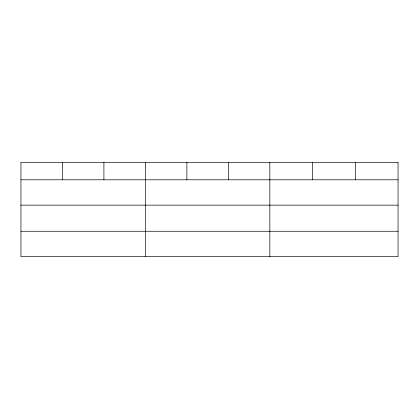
<?xml version="1.0" encoding="UTF-8"?>
<svg xmlns="http://www.w3.org/2000/svg" width="419" height="419" viewBox="0 0 419 419"><rect width="100%" height="100%" fill="white"/><g stroke="black" fill="none" stroke-linecap="round" stroke-linejoin="round"><path stroke-width="0.63" d="M20.95 179.798L398.05 179.798M20.95 205.148L398.05 205.148M20.95 231.267L398.05 231.267M355.312 162.378L355.312 179.798M312.574 162.378L312.574 179.798M269.836 162.378L269.836 256.622M228.355 162.378L228.355 179.798M186.874 162.378L186.874 179.798M145.393 162.378L145.393 256.622M103.912 162.378L103.912 179.798M62.431 162.378L62.431 179.798M398.05 162.378L20.95 162.378L20.95 256.622L398.05 256.622L398.05 162.378"/></g></svg>
